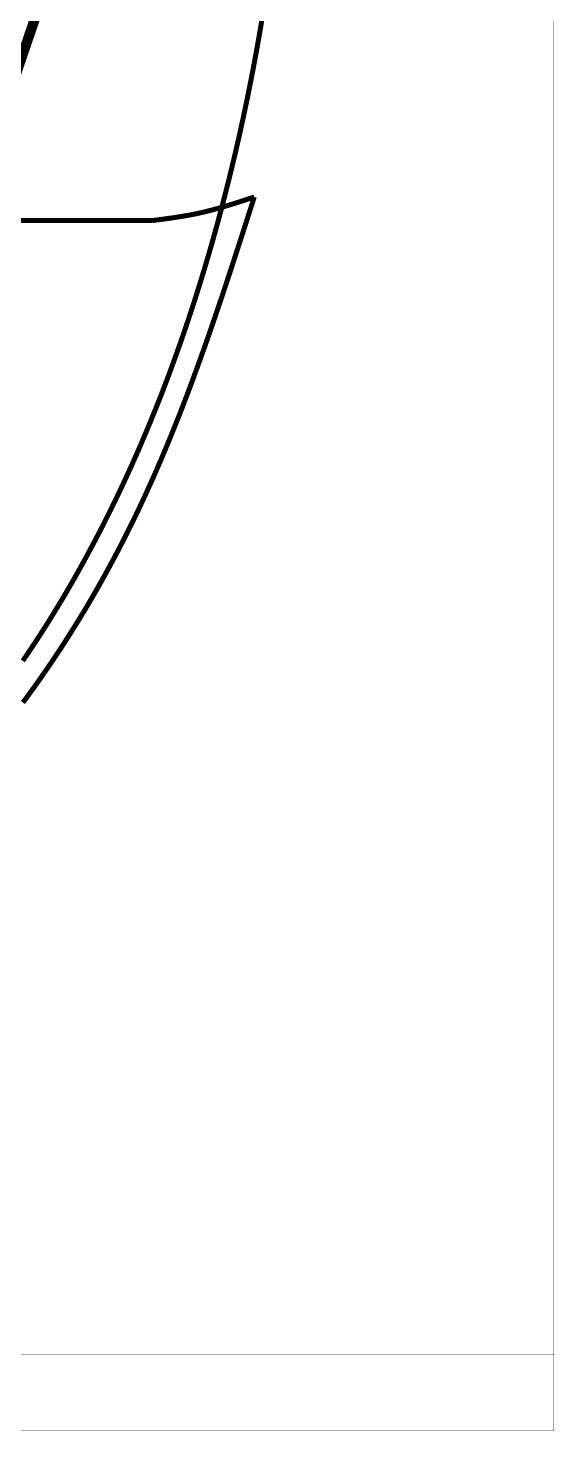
# Model space of a CAD drawing. Header units: millimetres. Extents: x -37.3 to 36.8, y -36.5 to 34.5.
# Drawn here: x 26.34 to 36.83, y -36.45 to -8.46 of the extents above; entities that cross this region are included whole.
import ezdxf

# ---------------------------------------------------------------- set-up
doc = ezdxf.new("R2010")
doc.units = ezdxf.units.MM
doc.header["$MEASUREMENT"] = 0
for name, color, linetype, true_color in [('Board-Outline-Layer', 7, 'Continuous', 0xc8a339), ('Bottom-Layer', 7, 'Continuous', 0x65a2e5), ('Document-Layer', 7, 'Continuous', 0xff9999), ('Top-Layer', 7, 'Continuous', 0xc26065)]:
    doc.layers.add(name, color=color, linetype=linetype, true_color=true_color)

msp = doc.modelspace()

# ---------------------------------------------------------------- linework, layer by layer
at = {"layer": 'Board-Outline-Layer', "const_width": 0.203}
msp.add_lwpolyline([(23.795, -14.278, 0.063), (26.613, -7.863)], format="xyb", dxfattribs=at)
at = {"layer": 'Bottom-Layer', "const_width": 0.00508}
msp.add_lwpolyline([(-37.338, -36.449), (-37.338, 34.544), (36.83, 34.544), (36.83, -36.449)], close=True, dxfattribs=at)
at = {"layer": 'Document-Layer', "const_width": 0.1}
for points in [[(31, -8.314), (30.984, -8.412), (30.967, -8.51), (30.95, -8.608), (30.933, -8.706), (30.915, -8.804), (30.898, -8.902), (30.88, -8.999), (30.862, -9.097), (30.843, -9.195), (30.825, -9.293), (30.806, -9.39), (30.787, -9.488), (30.768, -9.585), (30.748, -9.683), (30.729, -9.78), (30.709, -9.878), (30.688, -9.975), (30.668, -10.073), (30.647, -10.17), (30.627, -10.267), (30.605, -10.364), (30.584, -10.461), (30.563, -10.558), (30.541, -10.655), (30.519, -10.752), (30.496, -10.849), (30.474, -10.946), (30.451, -11.043), (30.428, -11.14), (30.405, -11.236), (30.381, -11.333), (30.358, -11.429), (30.334, -11.526), (30.309, -11.622), (30.285, -11.719), (30.26, -11.815), (30.235, -11.911), (30.21, -12.008), (30.185, -12.104), (30.159, -12.2), (30.133, -12.296), (30.107, -12.392), (30.08, -12.488), (30.054, -12.583), (30.027, -12.679), (30, -12.775), (29.972, -12.87), (29.944, -12.966), (29.916, -13.061), (29.888, -13.157), (29.86, -13.252), (29.831, -13.347), (29.802, -13.442), (29.773, -13.537), (29.743, -13.632), (29.713, -13.727), (29.683, -13.822), (29.653, -13.917), (29.622, -14.012), (29.591, -14.106), (29.56, -14.201), (29.529, -14.295), (29.497, -14.389), (29.465, -14.483), (29.433, -14.578), (29.4, -14.672), (29.368, -14.765), (29.334, -14.859), (29.301, -14.953), (29.267, -15.047), (29.233, -15.14), (29.199, -15.233), (29.165, -15.327), (29.13, -15.42), (29.095, -15.513), (29.059, -15.606), (29.024, -15.699), (28.988, -15.792), (28.951, -15.884), (28.915, -15.977), (28.878, -16.069), (28.84, -16.161), (28.803, -16.253), (28.765, -16.345), (28.727, -16.437), (28.689, -16.529), (28.65, -16.621), (28.611, -16.712), (28.571, -16.804), (28.532, -16.895), (28.492, -16.986), (28.451, -17.077), (28.411, -17.168), (28.37, -17.259), (28.328, -17.349), (28.287, -17.44), (28.245, -17.53), (28.203, -17.62), (28.16, -17.71), (28.117, -17.8), (28.074, -17.89), (28.03, -17.979), (27.987, -18.069), (27.942, -18.158), (27.898, -18.247), (27.853, -18.336), (27.808, -18.425), (27.762, -18.513), (27.716, -18.602), (27.67, -18.69), (27.623, -18.778), (27.576, -18.866), (27.529, -18.954), (27.481, -19.042), (27.433, -19.129), (27.385, -19.217), (27.336, -19.304), (27.287, -19.391), (27.238, -19.478), (27.188, -19.564), (27.138, -19.65), (27.088, -19.737), (27.037, -19.823), (26.986, -19.908), (26.934, -19.994), (26.882, -20.079), (26.83, -20.164), (26.778, -20.249), (26.725, -20.334), (26.671, -20.418), (26.618, -20.502), (26.564, -20.586), (26.509, -20.67), (26.455, -20.753), (26.399, -20.837), (26.344, -20.92), (26.288, -21.002), (26.232, -21.085)], [(26.234, -21.917), (26.294, -21.836), (26.353, -21.756), (26.411, -21.675), (26.47, -21.594), (26.527, -21.513), (26.585, -21.431), (26.642, -21.349), (26.699, -21.267), (26.755, -21.185), (26.811, -21.102), (26.867, -21.019), (26.922, -20.936), (26.977, -20.853), (27.032, -20.769), (27.086, -20.685), (27.14, -20.601), (27.193, -20.517), (27.246, -20.432), (27.299, -20.348), (27.351, -20.263), (27.403, -20.177), (27.455, -20.092), (27.506, -20.006), (27.557, -19.92), (27.607, -19.834), (27.657, -19.748), (27.707, -19.661), (27.756, -19.575), (27.805, -19.488), (27.854, -19.401), (27.902, -19.313), (27.95, -19.226), (27.997, -19.138), (28.045, -19.05), (28.091, -18.962), (28.138, -18.874), (28.184, -18.785), (28.229, -18.697), (28.274, -18.608), (28.319, -18.519), (28.364, -18.43), (28.408, -18.341), (28.452, -18.251), (28.495, -18.162), (28.538, -18.072), (28.581, -17.982), (28.623, -17.892), (28.665, -17.802), (28.706, -17.712), (28.747, -17.621), (28.788, -17.531), (28.829, -17.44), (28.869, -17.349), (28.909, -17.258), (28.948, -17.167), (28.988, -17.076), (29.026, -16.984), (29.065, -16.893), (29.103, -16.801), (29.141, -16.709), (29.179, -16.617), (29.217, -16.525), (29.254, -16.433), (29.291, -16.341), (29.327, -16.249), (29.364, -16.156), (29.4, -16.064), (29.436, -15.971), (29.471, -15.878), (29.507, -15.786), (29.542, -15.693), (29.577, -15.6), (29.611, -15.507), (29.646, -15.413), (29.68, -15.32), (29.714, -15.227), (29.748, -15.133), (29.782, -15.04), (29.815, -14.946), (29.849, -14.853), (29.882, -14.759), (29.915, -14.665), (29.948, -14.571), (29.98, -14.477), (30.013, -14.383), (30.045, -14.289), (30.077, -14.195), (30.109, -14.101), (30.141, -14.007), (30.173, -13.912), (30.205, -13.818), (30.236, -13.724), (30.268, -13.629), (30.299, -13.535), (30.33, -13.44), (30.361, -13.346), (30.393, -13.251), (30.424, -13.156), (30.454, -13.062), (30.485, -12.967), (30.516, -12.872), (30.547, -12.778), (30.577, -12.683), (30.608, -12.588), (30.639, -12.493), (30.669, -12.398), (30.7, -12.304), (30.73, -12.209), (30.76, -12.114), (30.791, -12.019), (30.821, -11.924), (30.852, -11.829)], [(30.852, -11.829), (30.811, -11.843), (30.77, -11.856), (30.729, -11.87), (30.688, -11.883), (30.648, -11.896), (30.607, -11.91), (30.566, -11.923), (30.525, -11.936), (30.484, -11.949), (30.443, -11.962), (30.402, -11.974), (30.361, -11.987), (30.32, -12), (30.279, -12.012), (30.238, -12.024), (30.197, -12.036), (30.156, -12.048), (30.114, -12.06), (30.073, -12.071), (30.032, -12.082), (29.99, -12.093), (29.949, -12.104), (29.908, -12.114), (29.866, -12.124), (29.824, -12.134), (29.783, -12.144), (29.741, -12.153), (29.699, -12.162), (29.657, -12.171), (29.615, -12.179), (29.573, -12.187), (29.531, -12.195), (29.489, -12.202), (29.447, -12.21), (29.405, -12.217), (29.362, -12.223), (29.32, -12.23), (29.278, -12.237), (29.235, -12.243), (29.193, -12.249), (29.15, -12.255), (29.108, -12.261), (29.065, -12.267), (29.023, -12.272), (28.98, -12.278), (28.938, -12.284), (28.895, -12.289), (28.853, -12.295), (28.81, -12.3)], [(28.81, -12.3), (26.052, -12.3)]]:
    msp.add_lwpolyline(points, dxfattribs=at)
at = {"layer": 'Top-Layer', "const_width": 0.00508}
msp.add_lwpolyline([(-36.195, -34.925), (-36.195, 33.655), (36.83, 33.655), (36.83, -34.925)], close=True, dxfattribs=at)

doc.saveas('drawing.dxf')
